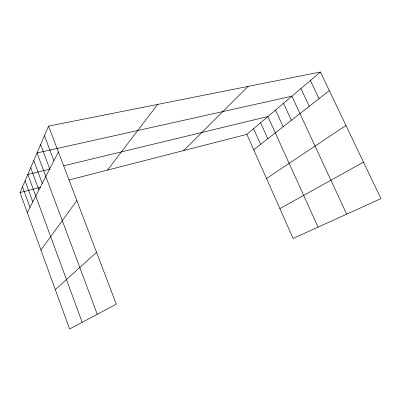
<?xml version="1.0" encoding="UTF-8"?>
<svg xmlns="http://www.w3.org/2000/svg" width="401" height="401" viewBox="0 0 401 401"><rect width="100%" height="100%" fill="white"/><g stroke="black" fill="none" stroke-linecap="round" stroke-linejoin="round"><path stroke-width="0.6" d="M48.551 126.12L116.285 304.214L69.584 328.99L20.05 192.555L48.551 126.12L320.419 72.01L380.95 198.635L293.131 238.445L246.886 134.34L320.419 72.01M27.323 212.59L58.381 151.964M40.927 250.069L76.877 200.59M107.508 170.109L157.633 104.41M183.638 150.57L248.154 86.39M55.293 289.632L96.551 252.329M253.728 149.748L329.321 90.626M266.485 178.465L345.958 125.433M279.878 208.615L363.507 162.144M20.05 192.555L40.591 187.282M68.907 180.014L246.886 134.34M49.799 169.152L27.814 174.455L82.175 322.309M63.744 165.788L267.888 116.536L318.073 227.141M310.419 80.486L319.026 98.676M300.915 88.546L309.251 106.325M346.69 214.164L291.873 96.205L37.042 152.951L97.263 314.304M283.507 103.298L291.357 120.32M275.522 110.064L283.146 126.741M260.585 122.726L267.798 138.741M253.592 128.656L260.615 144.365M44.451 135.683L53.904 160.701M40.621 144.606L49.729 168.856M33.779 160.555L42.265 183.417M30.712 167.708L38.922 189.944M25.083 180.826L32.797 201.904M22.496 186.846L29.985 207.392"/></g></svg>
